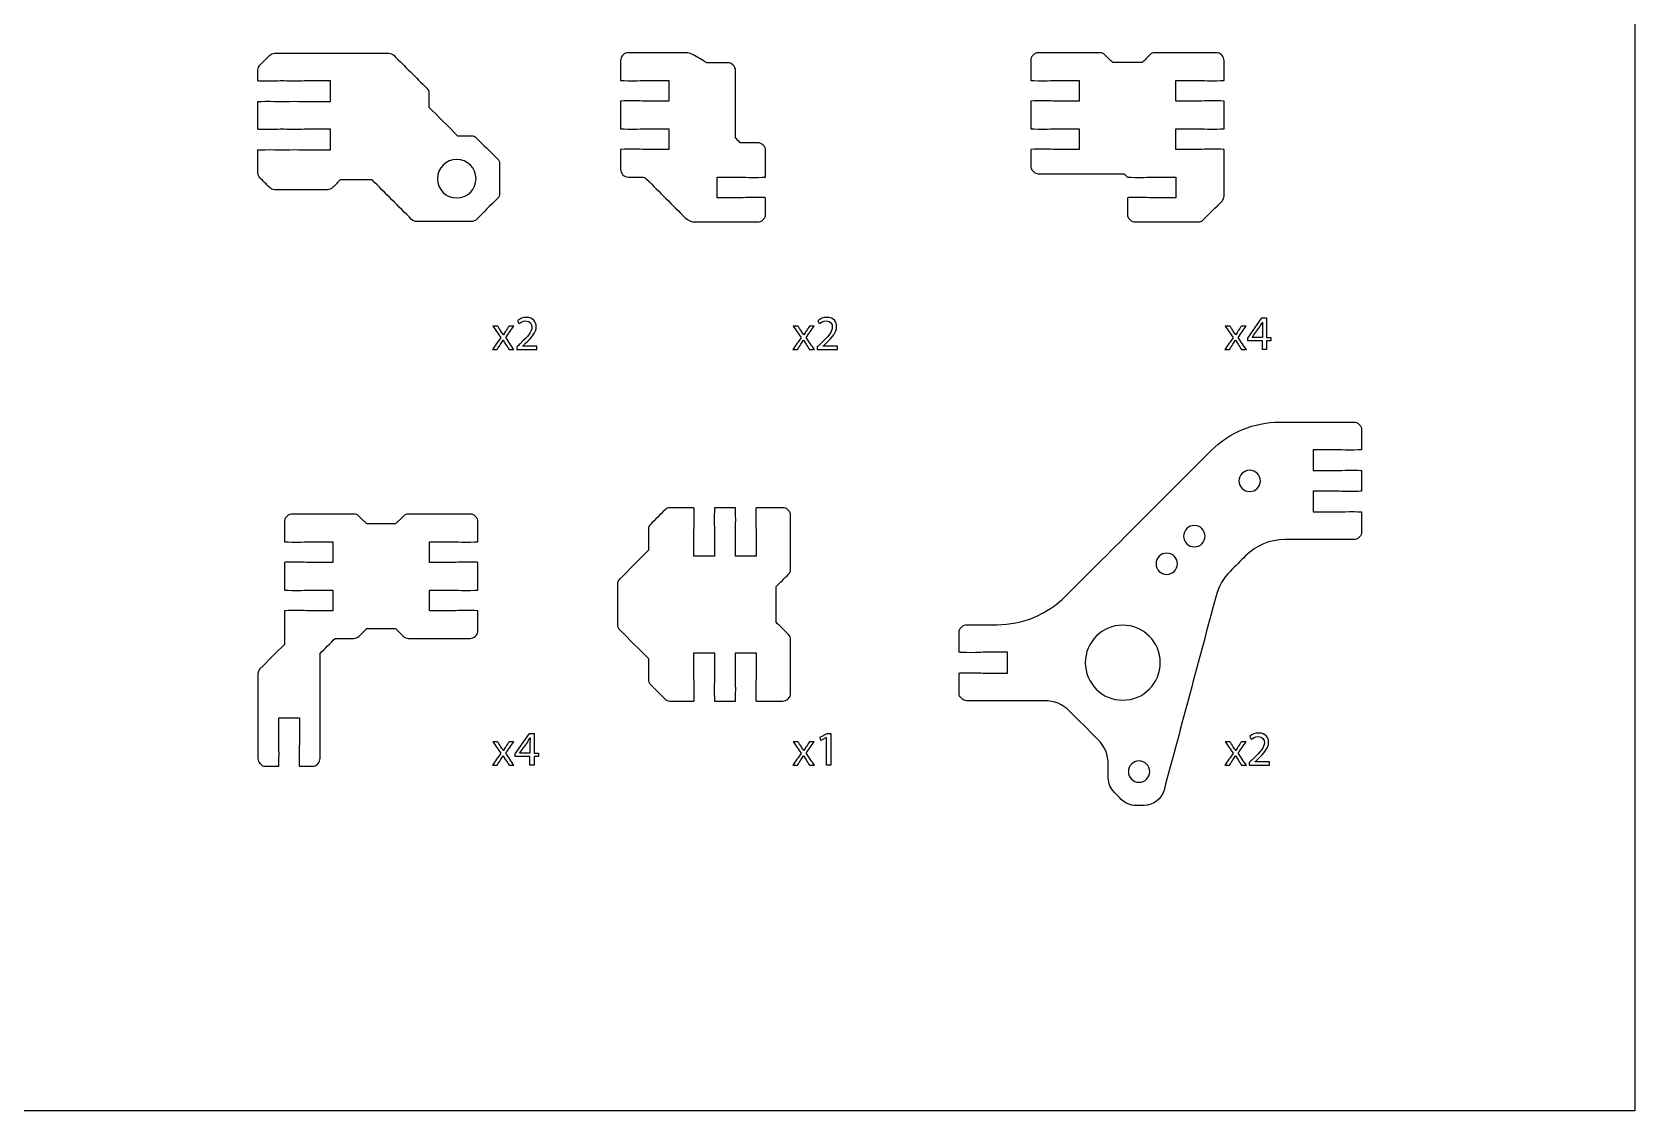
# Model space of a CAD drawing. Extents: x 0 to 600, y 0 to 300.
# Drawn here: x 368.1 to 600.1, y 0.1 to 156.3 of the extents above; entities that cross this region are included whole.
import ezdxf

# ---------------------------------------------------------------- set-up
doc = ezdxf.new("R2010")
doc.units = 0
doc.header["$MEASUREMENT"] = 0
doc.layers.add('DEFAULT', color=18, linetype='CONTINUOUS')

msp = doc.modelspace()

# ---------------------------------------------------------------- linework, layer by layer
at = {"layer": 'DEFAULT', "color": 18}
for points in [[(600.1, 0.1), (0.1, 0.1), (0.1, 300.1), (600.1, 300.1)], [(546.17, 110.33), (546.17, 111.58), (544.04, 111.58), (544.04, 111.99), (546.09, 114.91), (546.76, 114.91), (546.76, 112.06), (547.4, 112.06), (547.4, 111.58), (546.76, 111.58), (546.76, 110.33)], [(440.14, 50.15), (440.14, 51.4), (438.01, 51.4), (438.01, 51.81), (440.06, 54.74), (440.73, 54.74), (440.73, 51.89), (441.37, 51.89), (441.37, 51.4), (440.73, 51.4), (440.73, 50.15)], [(483.07, 54.16), (483.05, 54.16), (482.25, 53.73), (482.13, 54.2), (483.14, 54.74), (483.67, 54.74), (483.67, 50.15), (483.07, 50.15)]]:
    msp.add_lwpolyline(points, close=True, dxfattribs=at)
at = {"layer": 'DEFAULT', "color": 1}
for points, knots in [([(423.72, 128.88), (426.37, 128.88), (429.03, 128.88), (431.69, 128.88), (431.95, 128.88), (432.21, 128.98), (432.39, 129.17), (433.41, 130.19), (434.42, 131.2), (435.44, 132.22), (435.63, 132.41), (435.73, 132.66), (435.73, 132.93), (435.73, 134.36), (435.73, 135.8), (435.73, 137.23), (435.73, 137.5), (435.63, 137.75), (435.44, 137.94), (434.42, 138.96), (433.39, 139.98), (432.37, 141.01), (432.18, 141.19), (431.93, 141.3), (431.66, 141.3), (430.99, 141.3), (430.32, 141.3), (429.65, 141.3), (428.27, 142.68), (426.89, 144.06), (425.51, 145.44), (425.51, 146.11), (425.51, 146.78), (425.51, 147.45), (425.51, 147.72), (425.4, 147.97), (425.21, 148.16), (423.62, 149.75), (422.03, 151.35), (420.43, 152.94), (420.24, 153.13), (419.99, 153.23), (419.73, 153.23), (414.21, 153.23), (408.69, 153.23), (403.17, 153.23), (402.91, 153.23), (402.65, 153.13), (402.47, 152.94), (401.99, 152.47), (401.52, 152), (401.05, 151.53), (400.86, 151.34), (400.76, 151.09), (400.76, 150.82), (400.76, 150.29), (400.76, 149.76), (400.76, 149.23), (400.76, 149.21), (401.54, 149.18), (402.51, 149.18), (403.47, 149.18), (403.92, 149.23), (404.26, 149.23), (404.59, 149.23), (405.04, 149.18), (406.01, 149.18), (406.97, 149.18), (407.42, 149.23), (407.76, 149.23), (408.92, 149.23), (410.09, 149.23), (411.26, 149.23), (411.26, 148.23), (411.26, 147.23), (411.26, 146.23), (410.09, 146.23), (408.92, 146.23), (407.76, 146.23), (407.42, 146.23), (406.97, 146.28), (406.01, 146.28), (405.04, 146.28), (404.59, 146.23), (404.26, 146.23), (403.92, 146.23), (403.47, 146.28), (402.51, 146.28), (401.54, 146.28), (400.76, 146.26), (400.76, 146.23), (400.76, 144.9), (400.76, 143.57), (400.76, 142.23), (400.76, 142.21), (401.54, 142.19), (402.51, 142.19), (403.47, 142.19), (403.92, 142.23), (404.26, 142.23), (404.59, 142.23), (405.04, 142.19), (406.01, 142.19), (406.97, 142.19), (407.42, 142.23), (407.76, 142.23), (408.92, 142.23), (410.09, 142.23), (411.26, 142.23), (411.26, 141.23), (411.26, 140.23), (411.26, 139.23), (410.09, 139.23), (408.92, 139.23), (407.76, 139.23), (407.42, 139.23), (406.97, 139.28), (406.01, 139.28), (405.04, 139.28), (404.59, 139.23), (404.26, 139.23), (403.92, 139.23), (403.47, 139.28), (402.51, 139.28), (401.54, 139.28), (400.76, 139.26), (400.76, 139.23), (400.76, 138.12), (400.76, 137.01), (400.76, 135.9), (400.76, 135.63), (400.86, 135.38), (401.05, 135.19), (401.52, 134.72), (401.99, 134.25), (402.47, 133.78), (402.65, 133.59), (402.91, 133.48), (403.17, 133.48), (405.73, 133.48), (408.29, 133.48), (410.84, 133.48), (411.11, 133.48), (411.36, 133.59), (411.55, 133.78), (411.92, 134.15), (412.3, 134.53), (412.67, 134.9), (414.21, 134.9), (415.75, 134.9), (417.29, 134.9), (419.19, 132.99), (421.1, 131.08), (423.01, 129.17), (423.2, 128.98), (423.45, 128.88), (423.72, 128.88)], [1, 1, 1, 1, 23.591, 23.591, 23.591, 24.591, 24.591, 24.591, 36.802735, 36.802735, 36.802735, 37.802735, 37.802735, 37.802735, 50.005735, 50.005735, 50.005735, 51.005735, 51.005735, 51.005735, 63.309393, 63.309393, 63.309393, 64.309393, 64.309393, 64.309393, 70.025393, 70.025393, 70.025393, 86.628261, 86.628261, 86.628261, 92.334261, 92.334261, 92.334261, 93.334261, 93.334261, 93.334261, 112.496854, 112.496854, 112.496854, 113.496854, 113.496854, 113.496854, 160.418854, 160.418854, 160.418854, 161.418854, 161.418854, 161.418854, 167.089851, 167.089851, 167.089851, 168.089851, 168.089851, 168.089851, 172.585851, 172.585851, 172.585851, 173.585851, 173.585851, 173.585851, 174.585851, 174.585851, 174.585851, 175.585851, 175.585851, 175.585851, 176.585851, 176.585851, 176.585851, 186.505851, 186.505851, 186.505851, 195.015851, 195.015851, 195.015851, 204.935851, 204.935851, 204.935851, 205.935851, 205.935851, 205.935851, 206.935851, 206.935851, 206.935851, 207.935851, 207.935851, 207.935851, 208.935851, 208.935851, 208.935851, 220.265851, 220.265851, 220.265851, 221.265851, 221.265851, 221.265851, 222.265851, 222.265851, 222.265851, 223.265851, 223.265851, 223.265851, 224.265851, 224.265851, 224.265851, 234.185851, 234.185851, 234.185851, 242.695851, 242.695851, 242.695851, 252.615851, 252.615851, 252.615851, 253.615851, 253.615851, 253.615851, 254.615851, 254.615851, 254.615851, 255.615851, 255.615851, 255.615851, 256.615851, 256.615851, 256.615851, 266.071851, 266.071851, 266.071851, 267.071851, 267.071851, 267.071851, 272.742847, 272.742847, 272.742847, 273.742847, 273.742847, 273.742847, 295.484847, 295.484847, 295.484847, 296.484847, 296.484847, 296.484847, 300.996188, 300.996188, 300.996188, 314.066188, 314.066188, 314.066188, 337.025239, 337.025239, 337.025239, 338.025239, 338.025239, 338.025239, 338.025239]), ([(467.25, 135.31), (467.25, 134.31), (467.25, 133.31), (467.25, 132.31), (468.42, 132.31), (469.58, 132.31), (470.75, 132.31), (471.08, 132.31), (471.53, 132.36), (472.5, 132.36), (473.46, 132.36), (474.25, 132.34), (474.25, 132.31), (474.25, 131.51), (474.25, 130.71), (474.25, 129.91), (474.25, 129.65), (474.14, 129.39), (473.95, 129.21), (473.92, 129.17), (473.88, 129.14), (473.85, 129.1), (473.66, 128.91), (473.41, 128.81), (473.14, 128.81), (470.11, 128.81), (467.08, 128.81), (464.05, 128.81), (463.52, 128.81), (463.01, 129.02), (462.63, 129.39), (460.76, 131.27), (458.89, 133.14), (457.02, 135.01), (456.83, 135.2), (456.58, 135.3), (456.31, 135.3), (455.66, 135.3), (455.01, 135.3), (454.35, 135.3), (454.09, 135.3), (453.83, 135.41), (453.65, 135.6), (453.61, 135.63), (453.57, 135.67), (453.54, 135.7), (453.35, 135.89), (453.25, 136.14), (453.25, 136.41), (453.25, 137.37), (453.25, 138.34), (453.25, 139.3), (453.25, 139.33), (454.03, 139.35), (455, 139.35), (455.96, 139.35), (456.41, 139.3), (456.75, 139.3), (457.91, 139.3), (459.08, 139.3), (460.25, 139.3), (460.25, 140.3), (460.25, 141.3), (460.25, 142.31), (459.08, 142.31), (457.91, 142.31), (456.75, 142.31), (456.41, 142.31), (455.96, 142.26), (455, 142.26), (454.03, 142.26), (453.25, 142.28), (453.25, 142.31), (453.25, 143.64), (453.25, 144.97), (453.25, 146.3), (453.25, 146.33), (454.03, 146.35), (455, 146.35), (455.96, 146.35), (456.41, 146.3), (456.75, 146.3), (457.91, 146.3), (459.08, 146.3), (460.25, 146.3), (460.25, 147.3), (460.25, 148.3), (460.25, 149.3), (459.08, 149.3), (457.91, 149.3), (456.75, 149.3), (456.41, 149.3), (455.96, 149.26), (455, 149.26), (454.03, 149.26), (453.25, 149.28), (453.25, 149.3), (453.25, 150.27), (453.25, 151.23), (453.25, 152.2), (453.25, 152.46), (453.35, 152.72), (453.54, 152.91), (453.57, 152.94), (453.61, 152.98), (453.65, 153.01), (453.83, 153.2), (454.09, 153.3), (454.35, 153.3), (457.13, 153.3), (459.91, 153.3), (462.69, 153.3), (463.05, 153.3), (463.39, 153.21), (463.69, 153.04), (464.37, 152.65), (465.05, 152.26), (465.72, 151.87), (466.74, 151.87), (467.76, 151.87), (468.79, 151.87), (469.05, 151.87), (469.3, 151.76), (469.49, 151.57), (469.53, 151.54), (469.56, 151.5), (469.6, 151.47), (469.79, 151.28), (469.89, 151.03), (469.89, 150.76), (469.89, 147.49), (469.89, 144.23), (469.89, 140.96), (470.12, 140.73), (470.35, 140.5), (470.58, 140.27), (471.44, 140.27), (472.29, 140.27), (473.14, 140.27), (473.41, 140.27), (473.66, 140.16), (473.85, 139.97), (473.88, 139.94), (473.92, 139.9), (473.95, 139.87), (474.14, 139.68), (474.25, 139.43), (474.25, 139.16), (474.25, 137.88), (474.25, 136.59), (474.25, 135.31), (474.25, 135.28), (473.46, 135.26), (472.5, 135.26), (471.53, 135.26), (471.08, 135.31), (470.75, 135.31), (469.58, 135.31), (468.42, 135.31), (467.25, 135.31)], [9.92, 9.92, 9.92, 9.92, 18.43, 18.43, 18.43, 28.35, 28.35, 28.35, 29.35, 29.35, 29.35, 30.35, 30.35, 30.35, 37.136, 37.136, 37.136, 38.136, 38.136, 38.136, 38.560264, 38.560264, 38.560264, 39.560264, 39.560264, 39.560264, 65.338264, 65.338264, 65.338264, 66.338264, 66.338264, 66.338264, 88.85113, 88.85113, 88.85113, 89.85113, 89.85113, 89.85113, 95.40313, 95.40313, 95.40313, 96.40313, 96.40313, 96.40313, 96.827394, 96.827394, 96.827394, 97.827394, 97.827394, 97.827394, 106.033394, 106.033394, 106.033394, 107.033394, 107.033394, 107.033394, 108.033394, 108.033394, 108.033394, 117.953394, 117.953394, 117.953394, 126.463394, 126.463394, 126.463394, 136.383394, 136.383394, 136.383394, 137.383394, 137.383394, 137.383394, 138.383394, 138.383394, 138.383394, 149.713394, 149.713394, 149.713394, 150.713394, 150.713394, 150.713394, 151.713394, 151.713394, 151.713394, 161.633394, 161.633394, 161.633394, 170.143394, 170.143394, 170.143394, 180.063394, 180.063394, 180.063394, 181.063394, 181.063394, 181.063394, 182.063394, 182.063394, 182.063394, 190.269394, 190.269394, 190.269394, 191.269394, 191.269394, 191.269394, 191.693658, 191.693658, 191.693658, 192.693658, 192.693658, 192.693658, 216.339658, 216.339658, 216.339658, 217.339658, 217.339658, 217.339658, 223.973608, 223.973608, 223.973608, 232.659608, 232.659608, 232.659608, 233.659608, 233.659608, 233.659608, 234.083872, 234.083872, 234.083872, 235.083872, 235.083872, 235.083872, 262.869872, 262.869872, 262.869872, 265.641731, 265.641731, 265.641731, 272.897731, 272.897731, 272.897731, 273.897731, 273.897731, 273.897731, 274.321995, 274.321995, 274.321995, 275.321995, 275.321995, 275.321995, 286.237995, 286.237995, 286.237995, 287.237995, 287.237995, 287.237995, 288.237995, 288.237995, 288.237995, 298.157995, 298.157995, 298.157995, 298.157995]), ([(533.63, 149.3), (533.63, 148.3), (533.63, 147.3), (533.63, 146.3), (534.79, 146.3), (535.96, 146.3), (537.13, 146.3), (537.46, 146.3), (537.91, 146.35), (538.88, 146.35), (539.84, 146.35), (540.63, 146.33), (540.63, 146.3), (540.63, 144.97), (540.63, 143.64), (540.63, 142.31), (540.63, 142.28), (539.84, 142.26), (538.88, 142.26), (537.91, 142.26), (537.46, 142.31), (537.13, 142.31), (535.96, 142.31), (534.79, 142.31), (533.63, 142.31), (533.63, 141.3), (533.63, 140.3), (533.63, 139.3), (534.79, 139.3), (535.96, 139.3), (537.13, 139.3), (537.46, 139.3), (537.91, 139.35), (538.88, 139.35), (539.84, 139.35), (540.63, 139.33), (540.63, 139.3), (540.63, 137.05), (540.63, 134.8), (540.63, 132.55), (540.63, 132.28), (540.52, 132.03), (540.33, 131.84), (539.42, 130.93), (538.51, 130.01), (537.59, 129.1), (537.41, 128.91), (537.15, 128.81), (536.89, 128.81), (533.84, 128.81), (530.78, 128.81), (527.73, 128.81), (527.47, 128.81), (527.21, 128.91), (527.03, 129.1), (526.99, 129.14), (526.95, 129.17), (526.92, 129.21), (526.73, 129.39), (526.63, 129.65), (526.63, 129.91), (526.63, 130.71), (526.63, 131.51), (526.63, 132.31), (526.63, 132.34), (527.41, 132.36), (528.38, 132.36), (529.34, 132.36), (529.79, 132.31), (530.13, 132.31), (531.29, 132.31), (532.46, 132.31), (533.63, 132.31), (533.63, 133.31), (533.63, 134.31), (533.63, 135.31), (532.46, 135.31), (531.29, 135.31), (530.13, 135.31), (529.79, 135.31), (529.34, 135.26), (528.38, 135.26), (527.41, 135.26), (526.63, 135.28), (526.63, 135.31), (526.46, 135.47), (526.3, 135.64), (526.13, 135.8), (522, 135.8), (517.86, 135.8), (513.73, 135.8), (513.47, 135.8), (513.21, 135.91), (513.02, 136.1), (512.99, 136.13), (512.95, 136.17), (512.92, 136.2), (512.73, 136.39), (512.63, 136.64), (512.63, 136.91), (512.63, 137.71), (512.63, 138.51), (512.63, 139.3), (512.63, 139.33), (513.41, 139.35), (514.37, 139.35), (515.34, 139.35), (515.79, 139.3), (516.12, 139.3), (517.29, 139.3), (518.46, 139.3), (519.62, 139.3), (519.62, 140.3), (519.62, 141.3), (519.62, 142.31), (518.46, 142.31), (517.29, 142.31), (516.12, 142.31), (515.79, 142.31), (515.34, 142.26), (514.37, 142.26), (513.41, 142.26), (512.63, 142.28), (512.63, 142.31), (512.63, 143.64), (512.63, 144.97), (512.63, 146.3), (512.63, 146.33), (513.41, 146.35), (514.37, 146.35), (515.34, 146.35), (515.79, 146.3), (516.12, 146.3), (517.29, 146.3), (518.46, 146.3), (519.62, 146.3), (519.62, 147.3), (519.62, 148.3), (519.62, 149.3), (518.46, 149.3), (517.29, 149.3), (516.12, 149.3), (515.79, 149.3), (515.34, 149.26), (514.37, 149.26), (513.41, 149.26), (512.63, 149.28), (512.63, 149.3), (512.63, 150.27), (512.63, 151.23), (512.63, 152.2), (512.63, 152.46), (512.73, 152.72), (512.92, 152.91), (512.95, 152.94), (512.99, 152.98), (513.02, 153.01), (513.21, 153.2), (513.47, 153.3), (513.73, 153.3), (516.71, 153.3), (519.68, 153.3), (522.66, 153.3), (522.93, 153.3), (523.18, 153.2), (523.37, 153.01), (523.74, 152.63), (524.12, 152.25), (524.5, 151.88), (525.92, 151.88), (527.33, 151.88), (528.75, 151.88), (529.13, 152.25), (529.5, 152.63), (529.88, 153.01), (530.07, 153.2), (530.32, 153.3), (530.59, 153.3), (533.57, 153.3), (536.54, 153.3), (539.52, 153.3), (539.78, 153.3), (540.04, 153.2), (540.23, 153.01), (540.26, 152.98), (540.3, 152.94), (540.33, 152.91), (540.52, 152.72), (540.63, 152.46), (540.63, 152.2), (540.63, 151.23), (540.63, 150.27), (540.63, 149.3), (540.63, 149.28), (539.84, 149.26), (538.88, 149.26), (537.91, 149.26), (537.46, 149.3), (537.13, 149.3), (535.96, 149.3), (534.79, 149.3), (533.63, 149.3)], [9.92, 9.92, 9.92, 9.92, 18.43, 18.43, 18.43, 28.35, 28.35, 28.35, 29.35, 29.35, 29.35, 30.35, 30.35, 30.35, 41.68, 41.68, 41.68, 42.68, 42.68, 42.68, 43.68, 43.68, 43.68, 53.6, 53.6, 53.6, 62.11, 62.11, 62.11, 72.03, 72.03, 72.03, 73.03, 73.03, 73.03, 74.03, 74.03, 74.03, 93.186, 93.186, 93.186, 94.186, 94.186, 94.186, 105.160297, 105.160297, 105.160297, 106.160297, 106.160297, 106.160297, 132.112297, 132.112297, 132.112297, 133.112297, 133.112297, 133.112297, 133.536561, 133.536561, 133.536561, 134.536561, 134.536561, 134.536561, 141.322561, 141.322561, 141.322561, 142.322561, 142.322561, 142.322561, 143.322561, 143.322561, 143.322561, 153.242561, 153.242561, 153.242561, 161.752561, 161.752561, 161.752561, 171.672561, 171.672561, 171.672561, 172.672561, 172.672561, 172.672561, 173.672561, 173.672561, 173.672561, 175.65246, 175.65246, 175.65246, 210.80846, 210.80846, 210.80846, 211.80846, 211.80846, 211.80846, 212.232724, 212.232724, 212.232724, 213.232724, 213.232724, 213.232724, 220.018724, 220.018724, 220.018724, 221.018724, 221.018724, 221.018724, 222.018724, 222.018724, 222.018724, 231.938724, 231.938724, 231.938724, 240.448724, 240.448724, 240.448724, 250.368724, 250.368724, 250.368724, 251.368724, 251.368724, 251.368724, 252.368724, 252.368724, 252.368724, 263.698724, 263.698724, 263.698724, 264.698724, 264.698724, 264.698724, 265.698724, 265.698724, 265.698724, 275.618724, 275.618724, 275.618724, 284.128724, 284.128724, 284.128724, 294.048724, 294.048724, 294.048724, 295.048724, 295.048724, 295.048724, 296.048724, 296.048724, 296.048724, 304.254724, 304.254724, 304.254724, 305.254724, 305.254724, 305.254724, 305.678988, 305.678988, 305.678988, 306.678988, 306.678988, 306.678988, 331.988988, 331.988988, 331.988988, 332.988988, 332.988988, 332.988988, 337.53286, 337.53286, 337.53286, 349.57286, 349.57286, 349.57286, 354.126628, 354.126628, 354.126628, 355.126628, 355.126628, 355.126628, 380.438628, 380.438628, 380.438628, 381.438628, 381.438628, 381.438628, 381.862892, 381.862892, 381.862892, 382.862892, 382.862892, 382.862892, 391.068892, 391.068892, 391.068892, 392.068892, 392.068892, 392.068892, 393.068892, 393.068892, 393.068892, 402.988892, 402.988892, 402.988892, 402.988892]), ([(426.74, 135.08), (426.74, 136.62), (427.99, 137.87), (429.53, 137.87), (431.08, 137.87), (432.33, 136.62), (432.33, 135.08), (432.33, 133.53), (431.08, 132.28), (429.53, 132.28), (427.99, 132.28), (426.74, 133.53), (426.74, 135.08)], [1, 1, 1, 1, 2, 2, 2, 3, 3, 3, 4, 4, 4, 5, 5, 5, 5]), ([(558.78, 86.87), (557.81, 86.87), (557.36, 86.82), (557.03, 86.82), (555.86, 86.82), (554.69, 86.82), (553.53, 86.82), (553.53, 87.82), (553.52, 88.82), (553.52, 89.83), (554.69, 89.83), (555.86, 89.83), (557.03, 89.83), (557.36, 89.82), (557.81, 89.78), (558.78, 89.78), (559.74, 89.78), (560.53, 89.8), (560.53, 89.83), (560.52, 90.83), (560.52, 91.83), (560.52, 92.83), (560.51, 92.86), (559.74, 92.87), (558.77, 92.87), (557.81, 92.88), (557.36, 92.82), (557.03, 92.82), (555.86, 92.82), (554.69, 92.82), (553.52, 92.82), (553.52, 93.82), (553.53, 94.83), (553.53, 95.83), (554.69, 95.83), (555.86, 95.83), (557.02, 95.83), (557.36, 95.83), (557.81, 95.78), (558.77, 95.78), (559.74, 95.78), (560.52, 95.8), (560.52, 95.83), (560.52, 96.79), (560.52, 97.76), (560.52, 98.72), (560.52, 98.99), (560.42, 99.24), (560.23, 99.43), (560.19, 99.46), (560.16, 99.5), (560.12, 99.53), (559.94, 99.72), (559.68, 99.83), (559.42, 99.83), (555.83, 99.83), (552.25, 99.83), (548.66, 99.83), (544.95, 99.83), (541.39, 98.35), (538.76, 95.73), (531.72, 88.68), (524.68, 81.64), (517.63, 74.6), (515.01, 71.97), (511.45, 70.5), (507.73, 70.5), (506.28, 70.5), (504.82, 70.5), (503.36, 70.5), (503.1, 70.5), (502.84, 70.39), (502.66, 70.2), (502.62, 70.17), (502.59, 70.13), (502.55, 70.1), (502.36, 69.91), (502.26, 69.66), (502.26, 69.39), (502.26, 68.43), (502.26, 67.46), (502.26, 66.5), (502.26, 66.47), (503.04, 66.45), (504, 66.45), (504.97, 66.45), (505.42, 66.5), (505.76, 66.5), (506.92, 66.5), (508.09, 66.5), (509.25, 66.5), (509.25, 65.5), (509.26, 64.5), (509.26, 63.5), (508.09, 63.5), (506.92, 63.5), (505.76, 63.5), (505.42, 63.5), (504.97, 63.55), (504, 63.55), (503.04, 63.55), (502.25, 63.53), (502.25, 63.5), (502.25, 62.53), (502.25, 61.57), (502.25, 60.6), (502.25, 60.34), (502.36, 60.08), (502.55, 59.9), (502.58, 59.86), (502.62, 59.82), (502.65, 59.79), (502.84, 59.6), (503.09, 59.5), (503.36, 59.5), (507.13, 59.5), (510.9, 59.5), (514.67, 59.5), (516, 59.5), (517.27, 58.97), (518.21, 58.03), (519.61, 56.63), (521, 55.24), (522.4, 53.84), (523.34, 52.9), (523.86, 51.63), (523.86, 50.3), (523.86, 49.65), (523.86, 48.99), (523.86, 48.33), (523.86, 47.53), (524.18, 46.77), (524.74, 46.21), (525.08, 45.87), (525.41, 45.54), (525.74, 45.21), (526.31, 44.64), (527.07, 44.33), (527.87, 44.33), (528.25, 44.33), (528.64, 44.33), (529.03, 44.33), (530.39, 44.33), (531.57, 45.24), (531.93, 46.55), (534.44, 55.93), (536.95, 65.3), (539.46, 74.68), (539.83, 76.04), (540.54, 77.27), (541.53, 78.27), (542.27, 79), (543.01, 79.74), (543.74, 80.48), (545.24, 81.98), (547.28, 82.82), (549.4, 82.82), (552.74, 82.82), (556.08, 82.82), (559.42, 82.82), (559.69, 82.82), (559.94, 82.93), (560.13, 83.12), (560.16, 83.15), (560.2, 83.19), (560.23, 83.22), (560.42, 83.41), (560.53, 83.66), (560.53, 83.93), (560.53, 84.89), (560.53, 85.86), (560.52, 86.82), (560.47, 86.85), (559.71, 86.87), (558.78, 86.87)], [1, 1, 1, 1, 2, 2, 2, 11.92, 11.92, 11.92, 20.430006, 20.430006, 20.430006, 30.360006, 30.360006, 30.360006, 31.360006, 31.360006, 31.360006, 32.360006, 32.360006, 32.360006, 40.870012, 40.870012, 40.870012, 41.870012, 41.870012, 41.870012, 42.870012, 42.870012, 42.870012, 52.800012, 52.800012, 52.800012, 61.310018, 61.310018, 61.310018, 71.220023, 71.220023, 71.220023, 72.220023, 72.220023, 72.220023, 73.220023, 73.220023, 73.220023, 81.416023, 81.416023, 81.416023, 82.416023, 82.416023, 82.416023, 82.840287, 82.840287, 82.840287, 83.840287, 83.840287, 83.840287, 114.328287, 114.328287, 114.328287, 115.328287, 115.328287, 115.328287, 200.030487, 200.030487, 200.030487, 201.030487, 201.030487, 201.030487, 213.418487, 213.418487, 213.418487, 214.418487, 214.418487, 214.418487, 214.842751, 214.842751, 214.842751, 215.842751, 215.842751, 215.842751, 224.038751, 224.038751, 224.038751, 225.038751, 225.038751, 225.038751, 226.038751, 226.038751, 226.038751, 235.948751, 235.948751, 235.948751, 244.458757, 244.458757, 244.458757, 254.378757, 254.378757, 254.378757, 255.378757, 255.378757, 255.378757, 256.378757, 256.378757, 256.378757, 264.584757, 264.584757, 264.584757, 265.584757, 265.584757, 265.584757, 266.009021, 266.009021, 266.009021, 267.009021, 267.009021, 267.009021, 299.083021, 299.083021, 299.083021, 300.083021, 300.083021, 300.083021, 316.886707, 316.886707, 316.886707, 317.886707, 317.886707, 317.886707, 323.485707, 323.485707, 323.485707, 324.485707, 324.485707, 324.485707, 328.499245, 328.499245, 328.499245, 329.499245, 329.499245, 329.499245, 332.791245, 332.791245, 332.791245, 333.791245, 333.791245, 333.791245, 416.34584, 416.34584, 416.34584, 417.34584, 417.34584, 417.34584, 426.207303, 426.207303, 426.207303, 427.207303, 427.207303, 427.207303, 455.606303, 455.606303, 455.606303, 456.606303, 456.606303, 456.606303, 457.030567, 457.030567, 457.030567, 458.030567, 458.030567, 458.030567, 466.246567, 466.246567, 466.246567, 467.246567, 467.246567, 467.246567, 467.246567]), ([(544.33, 89.78), (543.47, 89.78), (542.78, 90.47), (542.78, 91.32), (542.78, 92.18), (543.47, 92.87), (544.33, 92.87), (545.18, 92.87), (545.87, 92.18), (545.87, 91.32), (545.87, 90.47), (545.18, 89.78), (544.33, 89.78)], [1, 1, 1, 1, 2, 2, 2, 3, 3, 3, 4, 4, 4, 5, 5, 5, 5]), ([(425.6, 82.51), (425.6, 81.51), (425.6, 80.51), (425.6, 79.51), (426.76, 79.51), (427.93, 79.51), (429.1, 79.51), (429.43, 79.51), (429.88, 79.56), (430.85, 79.56), (431.81, 79.56), (432.6, 79.54), (432.6, 79.51), (432.6, 78.18), (432.6, 76.85), (432.6, 75.51), (432.6, 75.49), (431.81, 75.46), (430.85, 75.46), (429.88, 75.46), (429.43, 75.51), (429.1, 75.51), (427.93, 75.51), (426.76, 75.51), (425.6, 75.51), (425.6, 74.51), (425.6, 73.51), (425.6, 72.51), (426.76, 72.51), (427.93, 72.51), (429.1, 72.51), (429.43, 72.51), (429.88, 72.56), (430.85, 72.56), (431.81, 72.56), (432.6, 72.54), (432.6, 72.51), (432.6, 71.55), (432.6, 70.58), (432.6, 69.61), (432.6, 69.35), (432.49, 69.09), (432.3, 68.91), (432.27, 68.87), (432.23, 68.84), (432.2, 68.8), (432.01, 68.61), (431.76, 68.51), (431.49, 68.51), (428.51, 68.51), (425.52, 68.51), (422.54, 68.51), (422.27, 68.51), (422.02, 68.61), (421.83, 68.8), (421.45, 69.18), (421.07, 69.56), (420.69, 69.94), (419.3, 69.94), (417.9, 69.94), (416.51, 69.94), (416.13, 69.56), (415.75, 69.18), (415.37, 68.8), (415.18, 68.61), (414.92, 68.51), (414.66, 68.51), (413.75, 68.51), (412.84, 68.51), (411.93, 68.51), (411.21, 67.78), (410.48, 67.06), (409.76, 66.33), (409.76, 61.26), (409.76, 56.19), (409.76, 51.12), (409.76, 50.85), (409.65, 50.6), (409.46, 50.41), (409.43, 50.38), (409.39, 50.34), (409.36, 50.31), (409.17, 50.12), (408.92, 50.01), (408.65, 50.01), (408.02, 50.01), (407.39, 50.01), (406.76, 50.01), (406.73, 50.01), (406.71, 50.8), (406.71, 51.76), (406.71, 52.73), (406.76, 53.18), (406.76, 53.51), (406.76, 54.68), (406.76, 55.84), (406.76, 57.01), (405.76, 57.01), (404.76, 57.01), (403.76, 57.01), (403.76, 55.84), (403.76, 54.68), (403.76, 53.51), (403.76, 53.18), (403.81, 52.73), (403.81, 51.76), (403.81, 50.8), (403.78, 50.01), (403.76, 50.01), (403.13, 50.01), (402.49, 50.01), (401.86, 50.01), (401.6, 50.01), (401.34, 50.12), (401.16, 50.31), (401.12, 50.34), (401.09, 50.38), (401.05, 50.41), (400.86, 50.6), (400.76, 50.85), (400.76, 51.12), (400.76, 55.21), (400.76, 59.31), (400.76, 63.41), (400.76, 63.67), (400.86, 63.93), (401.05, 64.11), (402.23, 65.29), (403.41, 66.47), (404.59, 67.65), (404.59, 69.27), (404.59, 70.89), (404.6, 72.51), (404.6, 72.54), (405.38, 72.56), (406.35, 72.56), (407.31, 72.56), (407.76, 72.51), (408.1, 72.51), (409.26, 72.51), (410.43, 72.51), (411.6, 72.51), (411.6, 73.51), (411.6, 74.51), (411.6, 75.51), (410.43, 75.51), (409.26, 75.51), (408.1, 75.51), (407.76, 75.51), (407.31, 75.46), (406.35, 75.46), (405.38, 75.46), (404.6, 75.49), (404.6, 75.51), (404.6, 76.85), (404.6, 78.18), (404.6, 79.51), (404.6, 79.54), (405.38, 79.56), (406.35, 79.56), (407.31, 79.56), (407.76, 79.51), (408.1, 79.51), (409.26, 79.51), (410.43, 79.51), (411.6, 79.51), (411.6, 80.51), (411.6, 81.51), (411.6, 82.51), (410.43, 82.51), (409.26, 82.51), (408.1, 82.51), (407.76, 82.51), (407.31, 82.46), (406.35, 82.46), (405.38, 82.46), (404.6, 82.49), (404.6, 82.51), (404.6, 83.48), (404.6, 84.44), (404.6, 85.41), (404.6, 85.67), (404.7, 85.93), (404.89, 86.12), (404.92, 86.15), (404.96, 86.19), (404.99, 86.22), (405.18, 86.41), (405.44, 86.51), (405.7, 86.51), (408.69, 86.51), (411.67, 86.51), (414.66, 86.51), (414.92, 86.51), (415.18, 86.41), (415.36, 86.22), (415.74, 85.84), (416.12, 85.46), (416.5, 85.09), (417.89, 85.09), (419.29, 85.09), (420.69, 85.09), (421.07, 85.46), (421.45, 85.84), (421.83, 86.22), (422.01, 86.41), (422.27, 86.51), (422.53, 86.51), (425.52, 86.51), (428.5, 86.51), (431.49, 86.51), (431.76, 86.51), (432.01, 86.41), (432.2, 86.22), (432.23, 86.19), (432.27, 86.15), (432.3, 86.12), (432.49, 85.93), (432.6, 85.67), (432.6, 85.41), (432.6, 84.44), (432.6, 83.48), (432.6, 82.51), (432.6, 82.49), (431.81, 82.46), (430.85, 82.46), (429.88, 82.46), (429.43, 82.51), (429.1, 82.51), (427.93, 82.51), (426.76, 82.51), (425.6, 82.51)], [9.92, 9.92, 9.92, 9.92, 18.43, 18.43, 18.43, 28.35, 28.35, 28.35, 29.35, 29.35, 29.35, 30.35, 30.35, 30.35, 41.68, 41.68, 41.68, 42.68, 42.68, 42.68, 43.68, 43.68, 43.68, 53.6, 53.6, 53.6, 62.11, 62.11, 62.11, 72.03, 72.03, 72.03, 73.03, 73.03, 73.03, 74.03, 74.03, 74.03, 82.246, 82.246, 82.246, 83.246, 83.246, 83.246, 83.670264, 83.670264, 83.670264, 84.670264, 84.670264, 84.670264, 110.052264, 110.052264, 110.052264, 111.052264, 111.052264, 111.052264, 115.606032, 115.606032, 115.606032, 127.476032, 127.476032, 127.476032, 132.038288, 132.038288, 132.038288, 133.038288, 133.038288, 133.038288, 140.766288, 140.766288, 140.766288, 149.491986, 149.491986, 149.491986, 192.616986, 192.616986, 192.616986, 193.616986, 193.616986, 193.616986, 194.04125, 194.04125, 194.04125, 195.04125, 195.04125, 195.04125, 200.40725, 200.40725, 200.40725, 201.40725, 201.40725, 201.40725, 202.40725, 202.40725, 202.40725, 212.32725, 212.32725, 212.32725, 220.83725, 220.83725, 220.83725, 230.75725, 230.75725, 230.75725, 231.75725, 231.75725, 231.75725, 232.75725, 232.75725, 232.75725, 238.12325, 238.12325, 238.12325, 239.12325, 239.12325, 239.12325, 239.547514, 239.547514, 239.547514, 240.547514, 240.547514, 240.547514, 275.378514, 275.378514, 275.378514, 276.378514, 276.378514, 276.378514, 290.577218, 290.577218, 290.577218, 304.347222, 304.347222, 304.347222, 305.347222, 305.347222, 305.347222, 306.347222, 306.347222, 306.347222, 316.267222, 316.267222, 316.267222, 324.777222, 324.777222, 324.777222, 334.697222, 334.697222, 334.697222, 335.697222, 335.697222, 335.697222, 336.697222, 336.697222, 336.697222, 348.027222, 348.027222, 348.027222, 349.027222, 349.027222, 349.027222, 350.027222, 350.027222, 350.027222, 359.947222, 359.947222, 359.947222, 368.457222, 368.457222, 368.457222, 378.377222, 378.377222, 378.377222, 379.377222, 379.377222, 379.377222, 380.377222, 380.377222, 380.377222, 388.583222, 388.583222, 388.583222, 389.583222, 389.583222, 389.583222, 390.007486, 390.007486, 390.007486, 391.007486, 391.007486, 391.007486, 416.389486, 416.389486, 416.389486, 417.389486, 417.389486, 417.389486, 421.943254, 421.943254, 421.943254, 433.813254, 433.813254, 433.813254, 438.37551, 438.37551, 438.37551, 439.37551, 439.37551, 439.37551, 464.76951, 464.76951, 464.76951, 465.76951, 465.76951, 465.76951, 466.193774, 466.193774, 466.193774, 467.193774, 467.193774, 467.193774, 475.399774, 475.399774, 475.399774, 476.399774, 476.399774, 476.399774, 477.399774, 477.399774, 477.399774, 487.319774, 487.319774, 487.319774, 487.319774]), ([(475.77, 76.01), (475.77, 74.29), (475.77, 72.58), (475.77, 70.87), (476.37, 70.26), (476.98, 69.66), (477.58, 69.06), (477.76, 68.88), (477.87, 68.62), (477.87, 68.36), (477.87, 65.75), (477.87, 63.15), (477.87, 60.54), (477.87, 60.28), (477.76, 60.02), (477.58, 59.83), (477.54, 59.8), (477.51, 59.76), (477.47, 59.73), (477.28, 59.54), (477.03, 59.44), (476.76, 59.44), (475.47, 59.44), (474.17, 59.44), (472.87, 59.44), (472.85, 59.44), (472.82, 60.22), (472.82, 61.18), (472.82, 62.15), (472.87, 62.6), (472.87, 62.93), (472.87, 64.1), (472.87, 65.27), (472.87, 66.43), (471.87, 66.43), (470.87, 66.43), (469.87, 66.43), (469.87, 65.27), (469.87, 64.1), (469.87, 62.93), (469.87, 62.6), (469.92, 62.15), (469.92, 61.18), (469.92, 60.22), (469.9, 59.44), (469.87, 59.44), (468.87, 59.44), (467.87, 59.44), (466.87, 59.44), (466.84, 59.44), (466.82, 60.22), (466.82, 61.18), (466.82, 62.15), (466.87, 62.6), (466.87, 62.93), (466.87, 64.1), (466.87, 65.27), (466.87, 66.43), (465.87, 66.43), (464.87, 66.43), (463.86, 66.43), (463.86, 65.27), (463.86, 64.1), (463.86, 62.93), (463.86, 62.6), (463.92, 62.15), (463.92, 61.18), (463.92, 60.22), (463.9, 59.44), (463.86, 59.44), (462.71, 59.44), (461.56, 59.44), (460.4, 59.44), (460.14, 59.44), (459.88, 59.54), (459.69, 59.73), (458.99, 60.43), (458.28, 61.14), (457.58, 61.84), (457.39, 62.03), (457.28, 62.28), (457.28, 62.55), (457.28, 63.57), (457.28, 64.58), (457.28, 65.6), (455.89, 67), (454.49, 68.4), (453.09, 69.8), (452.9, 69.99), (452.79, 70.24), (452.79, 70.51), (452.79, 72.46), (452.79, 74.41), (452.79, 76.37), (452.79, 76.63), (452.9, 76.89), (453.09, 77.07), (454.49, 78.47), (455.89, 79.87), (457.28, 81.27), (457.28, 82.29), (457.28, 83.31), (457.28, 84.33), (457.28, 84.59), (457.39, 84.85), (457.58, 85.03), (458.28, 85.74), (458.99, 86.44), (459.69, 87.15), (459.88, 87.33), (460.14, 87.44), (460.4, 87.44), (461.56, 87.44), (462.71, 87.44), (463.86, 87.44), (463.9, 87.44), (463.92, 86.66), (463.92, 85.69), (463.92, 84.72), (463.86, 84.27), (463.86, 83.94), (463.86, 82.77), (463.86, 81.61), (463.86, 80.44), (464.87, 80.44), (465.87, 80.44), (466.87, 80.44), (466.87, 81.61), (466.87, 82.77), (466.87, 83.94), (466.87, 84.27), (466.82, 84.72), (466.82, 85.69), (466.82, 86.66), (466.84, 87.44), (466.87, 87.44), (467.87, 87.44), (468.87, 87.44), (469.87, 87.44), (469.9, 87.44), (469.92, 86.66), (469.92, 85.69), (469.92, 84.72), (469.87, 84.27), (469.87, 83.94), (469.87, 82.77), (469.87, 81.61), (469.87, 80.44), (470.87, 80.44), (471.87, 80.44), (472.87, 80.44), (472.87, 81.61), (472.87, 82.77), (472.87, 83.94), (472.87, 84.27), (472.82, 84.72), (472.82, 85.69), (472.82, 86.66), (472.85, 87.44), (472.87, 87.44), (474.17, 87.44), (475.47, 87.44), (476.76, 87.44), (477.03, 87.44), (477.28, 87.33), (477.47, 87.15), (477.51, 87.11), (477.54, 87.08), (477.58, 87.04), (477.76, 86.85), (477.87, 86.6), (477.87, 86.33), (477.87, 83.73), (477.87, 81.12), (477.87, 78.52), (477.87, 78.25), (477.76, 78), (477.58, 77.81), (476.98, 77.21), (476.37, 76.61), (475.77, 76.01)], [7.226631, 7.226631, 7.226631, 7.226631, 21.806631, 21.806631, 21.806631, 29.033263, 29.033263, 29.033263, 30.033263, 30.033263, 30.033263, 52.185263, 52.185263, 52.185263, 53.185263, 53.185263, 53.185263, 53.609527, 53.609527, 53.609527, 54.609527, 54.609527, 54.609527, 65.635527, 65.635527, 65.635527, 66.635527, 66.635527, 66.635527, 67.635527, 67.635527, 67.635527, 77.555527, 77.555527, 77.555527, 86.065527, 86.065527, 86.065527, 95.985527, 95.985527, 95.985527, 96.985527, 96.985527, 96.985527, 97.985527, 97.985527, 97.985527, 106.495527, 106.495527, 106.495527, 107.495527, 107.495527, 107.495527, 108.495527, 108.495527, 108.495527, 118.415527, 118.415527, 118.415527, 126.935527, 126.935527, 126.935527, 136.855527, 136.855527, 136.855527, 137.855527, 137.855527, 137.855527, 138.855527, 138.855527, 138.855527, 148.672527, 148.672527, 148.672527, 149.672527, 149.672527, 149.672527, 158.150031, 158.150031, 158.150031, 159.150031, 159.150031, 159.150031, 167.805031, 167.805031, 167.805031, 184.634173, 184.634173, 184.634173, 185.634173, 185.634173, 185.634173, 202.246173, 202.246173, 202.246173, 203.246173, 203.246173, 203.246173, 220.075314, 220.075314, 220.075314, 228.730314, 228.730314, 228.730314, 229.730314, 229.730314, 229.730314, 238.207112, 238.207112, 238.207112, 239.207112, 239.207112, 239.207112, 249.024112, 249.024112, 249.024112, 250.024112, 250.024112, 250.024112, 251.024112, 251.024112, 251.024112, 260.944112, 260.944112, 260.944112, 269.464112, 269.464112, 269.464112, 279.384112, 279.384112, 279.384112, 280.384112, 280.384112, 280.384112, 281.384112, 281.384112, 281.384112, 289.894112, 289.894112, 289.894112, 290.894112, 290.894112, 290.894112, 291.894112, 291.894112, 291.894112, 301.814112, 301.814112, 301.814112, 310.324112, 310.324112, 310.324112, 320.244112, 320.244112, 320.244112, 321.244112, 321.244112, 321.244112, 322.244112, 322.244112, 322.244112, 333.270112, 333.270112, 333.270112, 334.270112, 334.270112, 334.270112, 334.694376, 334.694376, 334.694376, 335.694376, 335.694376, 335.694376, 357.846376, 357.846376, 357.846376, 358.846376, 358.846376, 358.846376, 366.073007, 366.073007, 366.073007, 366.073007]), ([(536.32, 81.77), (535.46, 81.77), (534.77, 82.47), (534.77, 83.32), (534.77, 84.17), (535.46, 84.87), (536.32, 84.87), (537.18, 84.87), (537.87, 84.17), (537.87, 83.32), (537.87, 82.47), (537.18, 81.77), (536.32, 81.77)], [1, 1, 1, 1, 2, 2, 2, 3, 3, 3, 4, 4, 4, 5, 5, 5, 5]), ([(532.32, 77.77), (531.46, 77.77), (530.77, 78.46), (530.77, 79.32), (530.77, 80.17), (531.46, 80.86), (532.32, 80.86), (533.17, 80.86), (533.87, 80.17), (533.87, 79.32), (533.87, 78.46), (533.17, 77.77), (532.32, 77.77)], [1, 1, 1, 1, 2, 2, 2, 3, 3, 3, 4, 4, 4, 5, 5, 5, 5]), ([(525.96, 59.57), (522.97, 59.57), (520.53, 62), (520.53, 65), (520.53, 68), (522.97, 70.43), (525.96, 70.43), (528.96, 70.43), (531.39, 68), (531.39, 65), (531.39, 62), (528.96, 59.57), (525.96, 59.57)], [1, 1, 1, 1, 2, 2, 2, 3, 3, 3, 4, 4, 4, 5, 5, 5, 5]), ([(528.31, 47.68), (527.46, 47.68), (526.77, 48.37), (526.77, 49.23), (526.77, 50.08), (527.46, 50.78), (528.31, 50.78), (529.17, 50.78), (529.86, 50.08), (529.86, 49.23), (529.86, 48.37), (529.17, 47.68), (528.31, 47.68)], [1, 1, 1, 1, 2, 2, 2, 3, 3, 3, 4, 4, 4, 5, 5, 5, 5])]:
    msp.add_open_spline(points, degree=3, knots=knots, dxfattribs=at)
at = {"layer": 'DEFAULT', "color": 18}
for points, knots in [([(435.44, 113.74), (435.61, 113.5), (435.77, 113.25), (435.93, 113.01), (436.06, 112.82), (436.16, 112.64), (436.28, 112.45), (436.28, 112.45), (436.29, 112.45), (436.3, 112.45), (436.41, 112.66), (436.52, 112.83), (436.64, 113.02), (436.8, 113.26), (436.96, 113.5), (437.12, 113.74), (437.34, 113.74), (437.56, 113.74), (437.79, 113.74), (437.4, 113.19), (437.01, 112.64), (436.62, 112.09), (437.02, 111.5), (437.42, 110.91), (437.82, 110.33), (437.59, 110.33), (437.35, 110.33), (437.12, 110.33), (436.95, 110.58), (436.78, 110.84), (436.62, 111.1), (436.48, 111.29), (436.37, 111.48), (436.25, 111.69), (436.24, 111.69), (436.24, 111.69), (436.23, 111.69), (436.12, 111.48), (436, 111.3), (435.88, 111.1), (435.71, 110.84), (435.55, 110.58), (435.38, 110.33), (435.15, 110.33), (434.92, 110.33), (434.7, 110.33), (435.1, 110.91), (435.51, 111.49), (435.91, 112.07), (435.52, 112.63), (435.14, 113.19), (434.75, 113.74), (434.98, 113.74), (435.21, 113.74), (435.44, 113.74)], [0, 0, 0, 0, 2.49671, 2.49671, 2.49671, 3.49671, 3.49671, 3.49671, 3.55771, 3.55771, 3.55771, 4.55771, 4.55771, 4.55771, 7.026151, 7.026151, 7.026151, 8.927151, 8.927151, 8.927151, 14.655009, 14.655009, 14.655009, 20.702323, 20.702323, 20.702323, 22.702323, 22.702323, 22.702323, 25.304853, 25.304853, 25.304853, 26.304853, 26.304853, 26.304853, 26.344853, 26.344853, 26.344853, 27.344853, 27.344853, 27.344853, 29.937064, 29.937064, 29.937064, 31.877064, 31.877064, 31.877064, 37.89844, 37.89844, 37.89844, 43.66264, 43.66264, 43.66264, 45.62264, 45.62264, 45.62264, 45.62264]), ([(438.22, 110.33), (438.22, 110.45), (438.22, 110.58), (438.22, 110.71), (438.39, 110.87), (438.55, 111.02), (438.71, 111.18), (439.88, 112.3), (440.41, 112.89), (440.42, 113.58), (440.42, 114.05), (440.19, 114.48), (439.51, 114.48), (439.09, 114.48), (438.75, 114.26), (438.53, 114.09), (438.47, 114.23), (438.4, 114.38), (438.34, 114.53), (438.65, 114.79), (439.11, 114.99), (439.64, 114.99), (440.62, 114.99), (441.04, 114.31), (441.04, 113.66), (441.04, 112.81), (440.43, 112.13), (439.46, 111.2), (439.34, 111.08), (439.21, 110.97), (439.09, 110.86), (439.09, 110.85), (439.09, 110.85), (439.09, 110.84), (439.78, 110.84), (440.47, 110.84), (441.15, 110.84), (441.15, 110.67), (441.15, 110.5), (441.15, 110.33), (440.18, 110.33), (439.2, 110.33), (438.22, 110.33)], [8.302, 8.302, 8.302, 8.302, 9.382, 9.382, 9.382, 11.306235, 11.306235, 11.306235, 12.306235, 12.306235, 12.306235, 13.306235, 13.306235, 13.306235, 14.306235, 14.306235, 14.306235, 15.666823, 15.666823, 15.666823, 16.666823, 16.666823, 16.666823, 17.666823, 17.666823, 17.666823, 18.666823, 18.666823, 18.666823, 20.083581, 20.083581, 20.083581, 20.123581, 20.123581, 20.123581, 25.965581, 25.965581, 25.965581, 27.425581, 27.425581, 27.425581, 35.727581, 35.727581, 35.727581, 35.727581]), ([(478.94, 113.74), (479.1, 113.5), (479.26, 113.25), (479.43, 113.01), (479.55, 112.82), (479.66, 112.64), (479.77, 112.45), (479.78, 112.45), (479.79, 112.45), (479.79, 112.45), (479.91, 112.66), (480.02, 112.83), (480.13, 113.02), (480.29, 113.26), (480.45, 113.5), (480.61, 113.74), (480.83, 113.74), (481.06, 113.74), (481.28, 113.74), (480.89, 113.19), (480.51, 112.64), (480.12, 112.09), (480.52, 111.5), (480.92, 110.91), (481.32, 110.33), (481.08, 110.33), (480.85, 110.33), (480.61, 110.33), (480.44, 110.58), (480.28, 110.84), (480.11, 111.1), (479.98, 111.29), (479.86, 111.48), (479.74, 111.69), (479.74, 111.69), (479.73, 111.69), (479.73, 111.69), (479.62, 111.48), (479.5, 111.3), (479.37, 111.1), (479.2, 110.84), (479.04, 110.58), (478.87, 110.33), (478.65, 110.33), (478.42, 110.33), (478.19, 110.33), (478.59, 110.91), (479, 111.49), (479.4, 112.07), (479.02, 112.63), (478.63, 113.19), (478.25, 113.74), (478.48, 113.74), (478.71, 113.74), (478.94, 113.74)], [0, 0, 0, 0, 2.49671, 2.49671, 2.49671, 3.49671, 3.49671, 3.49671, 3.55771, 3.55771, 3.55771, 4.55771, 4.55771, 4.55771, 7.026151, 7.026151, 7.026151, 8.927151, 8.927151, 8.927151, 14.655009, 14.655009, 14.655009, 20.702323, 20.702323, 20.702323, 22.702323, 22.702323, 22.702323, 25.304853, 25.304853, 25.304853, 26.304853, 26.304853, 26.304853, 26.344853, 26.344853, 26.344853, 27.344853, 27.344853, 27.344853, 29.937064, 29.937064, 29.937064, 31.877064, 31.877064, 31.877064, 37.89844, 37.89844, 37.89844, 43.66264, 43.66264, 43.66264, 45.62264, 45.62264, 45.62264, 45.62264]), ([(481.72, 110.33), (481.72, 110.45), (481.72, 110.58), (481.72, 110.71), (481.88, 110.87), (482.04, 111.02), (482.2, 111.18), (483.38, 112.3), (483.91, 112.89), (483.91, 113.58), (483.91, 114.05), (483.69, 114.48), (483, 114.48), (482.59, 114.48), (482.24, 114.26), (482.03, 114.09), (481.96, 114.23), (481.9, 114.38), (481.83, 114.53), (482.15, 114.79), (482.6, 114.99), (483.13, 114.99), (484.12, 114.99), (484.53, 114.31), (484.53, 113.66), (484.53, 112.81), (483.92, 112.13), (482.95, 111.2), (482.83, 111.08), (482.71, 110.97), (482.59, 110.86), (482.59, 110.85), (482.59, 110.85), (482.59, 110.84), (483.27, 110.84), (483.96, 110.84), (484.65, 110.84), (484.65, 110.67), (484.65, 110.5), (484.65, 110.33), (483.67, 110.33), (482.69, 110.33), (481.72, 110.33)], [8.302, 8.302, 8.302, 8.302, 9.382, 9.382, 9.382, 11.306235, 11.306235, 11.306235, 12.306235, 12.306235, 12.306235, 13.306235, 13.306235, 13.306235, 14.306235, 14.306235, 14.306235, 15.666823, 15.666823, 15.666823, 16.666823, 16.666823, 16.666823, 17.666823, 17.666823, 17.666823, 18.666823, 18.666823, 18.666823, 20.083581, 20.083581, 20.083581, 20.123581, 20.123581, 20.123581, 25.965581, 25.965581, 25.965581, 27.425581, 27.425581, 27.425581, 35.727581, 35.727581, 35.727581, 35.727581]), ([(541.47, 113.74), (541.63, 113.5), (541.8, 113.25), (541.96, 113.01), (542.09, 112.82), (542.19, 112.64), (542.3, 112.45), (542.31, 112.45), (542.32, 112.45), (542.33, 112.45), (542.44, 112.66), (542.55, 112.83), (542.66, 113.02), (542.82, 113.26), (542.98, 113.5), (543.14, 113.74), (543.37, 113.74), (543.59, 113.74), (543.81, 113.74), (543.43, 113.19), (543.04, 112.64), (542.65, 112.09), (543.05, 111.5), (543.45, 110.91), (543.85, 110.33), (543.61, 110.33), (543.38, 110.33), (543.14, 110.33), (542.98, 110.58), (542.81, 110.84), (542.64, 111.1), (542.51, 111.29), (542.4, 111.48), (542.28, 111.69), (542.27, 111.69), (542.27, 111.69), (542.26, 111.69), (542.15, 111.48), (542.03, 111.3), (541.9, 111.1), (541.74, 110.84), (541.57, 110.58), (541.41, 110.33), (541.18, 110.33), (540.95, 110.33), (540.72, 110.33), (541.13, 110.91), (541.53, 111.49), (541.94, 112.07), (541.55, 112.63), (541.17, 113.19), (540.78, 113.74), (541.01, 113.74), (541.24, 113.74), (541.47, 113.74)], [0, 0, 0, 0, 2.49671, 2.49671, 2.49671, 3.49671, 3.49671, 3.49671, 3.55771, 3.55771, 3.55771, 4.55771, 4.55771, 4.55771, 7.026151, 7.026151, 7.026151, 8.927151, 8.927151, 8.927151, 14.655009, 14.655009, 14.655009, 20.702323, 20.702323, 20.702323, 22.702323, 22.702323, 22.702323, 25.304853, 25.304853, 25.304853, 26.304853, 26.304853, 26.304853, 26.344853, 26.344853, 26.344853, 27.344853, 27.344853, 27.344853, 29.937064, 29.937064, 29.937064, 31.877064, 31.877064, 31.877064, 37.89844, 37.89844, 37.89844, 43.66264, 43.66264, 43.66264, 45.62264, 45.62264, 45.62264, 45.62264]), ([(546.17, 112.06), (546.17, 112.57), (546.17, 113.08), (546.17, 113.59), (546.17, 113.83), (546.18, 114.07), (546.19, 114.31), (546.18, 114.31), (546.18, 114.31), (546.17, 114.31), (546.03, 114.05), (545.92, 113.85), (545.79, 113.64), (545.42, 113.12), (545.04, 112.6), (544.67, 112.08), (544.67, 112.07), (544.67, 112.07), (544.67, 112.06), (545.17, 112.06), (545.67, 112.06), (546.17, 112.06)], [4.262, 4.262, 4.262, 4.262, 8.603, 8.603, 8.603, 9.603, 9.603, 9.603, 9.662, 9.662, 9.662, 10.662, 10.662, 10.662, 16.108467, 16.108467, 16.108467, 16.148467, 16.148467, 16.148467, 20.410467, 20.410467, 20.410467, 20.410467]), ([(435.45, 53.56), (435.61, 53.32), (435.77, 53.08), (435.93, 52.83), (436.06, 52.64), (436.17, 52.46), (436.28, 52.27), (436.28, 52.27), (436.29, 52.27), (436.3, 52.27), (436.41, 52.48), (436.52, 52.65), (436.64, 52.84), (436.8, 53.08), (436.96, 53.32), (437.12, 53.56), (437.34, 53.56), (437.56, 53.56), (437.79, 53.56), (437.4, 53.01), (437.01, 52.46), (436.62, 51.91), (437.02, 51.33), (437.42, 50.74), (437.82, 50.15), (437.59, 50.15), (437.35, 50.15), (437.12, 50.15), (436.95, 50.41), (436.78, 50.66), (436.62, 50.92), (436.48, 51.12), (436.37, 51.31), (436.25, 51.51), (436.24, 51.51), (436.24, 51.51), (436.24, 51.51), (436.12, 51.31), (436, 51.12), (435.88, 50.92), (435.71, 50.66), (435.55, 50.41), (435.38, 50.15), (435.15, 50.15), (434.93, 50.15), (434.7, 50.15), (435.1, 50.73), (435.51, 51.31), (435.91, 51.89), (435.52, 52.45), (435.14, 53.01), (434.75, 53.56), (434.98, 53.56), (435.21, 53.56), (435.45, 53.56)], [0, 0, 0, 0, 2.49671, 2.49671, 2.49671, 3.49671, 3.49671, 3.49671, 3.55771, 3.55771, 3.55771, 4.55771, 4.55771, 4.55771, 7.026151, 7.026151, 7.026151, 8.927151, 8.927151, 8.927151, 14.655009, 14.655009, 14.655009, 20.702323, 20.702323, 20.702323, 22.702323, 22.702323, 22.702323, 25.304853, 25.304853, 25.304853, 26.304853, 26.304853, 26.304853, 26.344853, 26.344853, 26.344853, 27.344853, 27.344853, 27.344853, 29.937064, 29.937064, 29.937064, 31.877064, 31.877064, 31.877064, 37.89844, 37.89844, 37.89844, 43.66264, 43.66264, 43.66264, 45.62264, 45.62264, 45.62264, 45.62264]), ([(440.14, 51.89), (440.14, 52.4), (440.14, 52.91), (440.14, 53.42), (440.14, 53.66), (440.15, 53.9), (440.17, 54.14), (440.16, 54.14), (440.15, 54.14), (440.14, 54.14), (440, 53.87), (439.89, 53.67), (439.76, 53.46), (439.39, 52.94), (439.01, 52.42), (438.64, 51.9), (438.64, 51.89), (438.64, 51.89), (438.64, 51.89), (439.14, 51.89), (439.64, 51.89), (440.14, 51.89)], [4.262, 4.262, 4.262, 4.262, 8.603, 8.603, 8.603, 9.603, 9.603, 9.603, 9.663, 9.663, 9.663, 10.663, 10.663, 10.663, 16.109467, 16.109467, 16.109467, 16.149467, 16.149467, 16.149467, 20.411467, 20.411467, 20.411467, 20.411467]), ([(478.94, 53.56), (479.1, 53.32), (479.26, 53.08), (479.43, 52.83), (479.55, 52.64), (479.66, 52.46), (479.77, 52.27), (479.78, 52.27), (479.79, 52.27), (479.79, 52.27), (479.91, 52.48), (480.02, 52.65), (480.13, 52.84), (480.29, 53.08), (480.45, 53.32), (480.61, 53.56), (480.83, 53.56), (481.06, 53.56), (481.28, 53.56), (480.89, 53.01), (480.51, 52.46), (480.12, 51.91), (480.52, 51.33), (480.92, 50.74), (481.32, 50.15), (481.08, 50.15), (480.85, 50.15), (480.61, 50.15), (480.44, 50.41), (480.28, 50.66), (480.11, 50.92), (479.98, 51.12), (479.86, 51.31), (479.74, 51.51), (479.74, 51.51), (479.73, 51.51), (479.73, 51.51), (479.62, 51.31), (479.5, 51.12), (479.37, 50.92), (479.2, 50.66), (479.04, 50.41), (478.87, 50.15), (478.65, 50.15), (478.42, 50.15), (478.19, 50.15), (478.59, 50.73), (479, 51.31), (479.4, 51.89), (479.02, 52.45), (478.63, 53.01), (478.25, 53.56), (478.48, 53.56), (478.71, 53.56), (478.94, 53.56)], [0, 0, 0, 0, 2.49671, 2.49671, 2.49671, 3.49671, 3.49671, 3.49671, 3.55771, 3.55771, 3.55771, 4.55771, 4.55771, 4.55771, 7.026151, 7.026151, 7.026151, 8.927151, 8.927151, 8.927151, 14.655009, 14.655009, 14.655009, 20.702323, 20.702323, 20.702323, 22.702323, 22.702323, 22.702323, 25.304853, 25.304853, 25.304853, 26.304853, 26.304853, 26.304853, 26.344853, 26.344853, 26.344853, 27.344853, 27.344853, 27.344853, 29.937064, 29.937064, 29.937064, 31.877064, 31.877064, 31.877064, 37.89844, 37.89844, 37.89844, 43.66264, 43.66264, 43.66264, 45.62264, 45.62264, 45.62264, 45.62264]), ([(541.47, 53.56), (541.63, 53.32), (541.8, 53.08), (541.96, 52.83), (542.09, 52.64), (542.19, 52.46), (542.3, 52.27), (542.31, 52.27), (542.32, 52.27), (542.33, 52.27), (542.44, 52.48), (542.55, 52.65), (542.66, 52.84), (542.82, 53.08), (542.98, 53.32), (543.14, 53.56), (543.37, 53.56), (543.59, 53.56), (543.81, 53.56), (543.43, 53.01), (543.04, 52.46), (542.65, 51.91), (543.05, 51.33), (543.45, 50.74), (543.85, 50.15), (543.61, 50.15), (543.38, 50.15), (543.14, 50.15), (542.98, 50.41), (542.81, 50.66), (542.64, 50.92), (542.51, 51.12), (542.4, 51.31), (542.28, 51.51), (542.27, 51.51), (542.27, 51.51), (542.26, 51.51), (542.15, 51.31), (542.03, 51.12), (541.9, 50.92), (541.74, 50.66), (541.57, 50.41), (541.41, 50.15), (541.18, 50.15), (540.95, 50.15), (540.72, 50.15), (541.13, 50.73), (541.53, 51.31), (541.94, 51.89), (541.55, 52.45), (541.17, 53.01), (540.78, 53.56), (541.01, 53.56), (541.24, 53.56), (541.47, 53.56)], [0, 0, 0, 0, 2.49671, 2.49671, 2.49671, 3.49671, 3.49671, 3.49671, 3.55771, 3.55771, 3.55771, 4.55771, 4.55771, 4.55771, 7.026985, 7.026985, 7.026985, 8.927985, 8.927985, 8.927985, 14.656661, 14.656661, 14.656661, 20.703148, 20.703148, 20.703148, 22.703148, 22.703148, 22.703148, 25.304839, 25.304839, 25.304839, 26.304839, 26.304839, 26.304839, 26.344839, 26.344839, 26.344839, 27.344839, 27.344839, 27.344839, 29.93621, 29.93621, 29.93621, 31.87621, 31.87621, 31.87621, 37.897586, 37.897586, 37.897586, 43.661785, 43.661785, 43.661785, 45.621785, 45.621785, 45.621785, 45.621785]), ([(544.25, 50.15), (544.25, 50.28), (544.25, 50.4), (544.25, 50.53), (544.41, 50.69), (544.58, 50.85), (544.74, 51), (545.91, 52.12), (546.44, 52.71), (546.45, 53.4), (546.45, 53.87), (546.22, 54.3), (545.54, 54.3), (545.12, 54.3), (544.77, 54.09), (544.56, 53.91), (544.5, 54.06), (544.43, 54.2), (544.36, 54.35), (544.68, 54.62), (545.13, 54.81), (545.66, 54.81), (546.65, 54.81), (547.07, 54.14), (547.07, 53.48), (547.07, 52.63), (546.45, 51.95), (545.49, 51.02), (545.36, 50.9), (545.24, 50.79), (545.12, 50.68), (545.12, 50.67), (545.12, 50.67), (545.12, 50.66), (545.81, 50.66), (546.49, 50.66), (547.18, 50.66), (547.18, 50.49), (547.18, 50.32), (547.18, 50.15), (546.2, 50.15), (545.23, 50.15), (544.25, 50.15)], [8.302, 8.302, 8.302, 8.302, 9.382, 9.382, 9.382, 11.305538, 11.305538, 11.305538, 12.305538, 12.305538, 12.305538, 13.305538, 13.305538, 13.305538, 14.305538, 14.305538, 14.305538, 15.666127, 15.666127, 15.666127, 16.666127, 16.666127, 16.666127, 17.666127, 17.666127, 17.666127, 18.666127, 18.666127, 18.666127, 20.082884, 20.082884, 20.082884, 20.123884, 20.123884, 20.123884, 25.965884, 25.965884, 25.965884, 27.424884, 27.424884, 27.424884, 35.726884, 35.726884, 35.726884, 35.726884])]:
    msp.add_open_spline(points, degree=3, knots=knots, dxfattribs=at)

doc.saveas('drawing.dxf')
